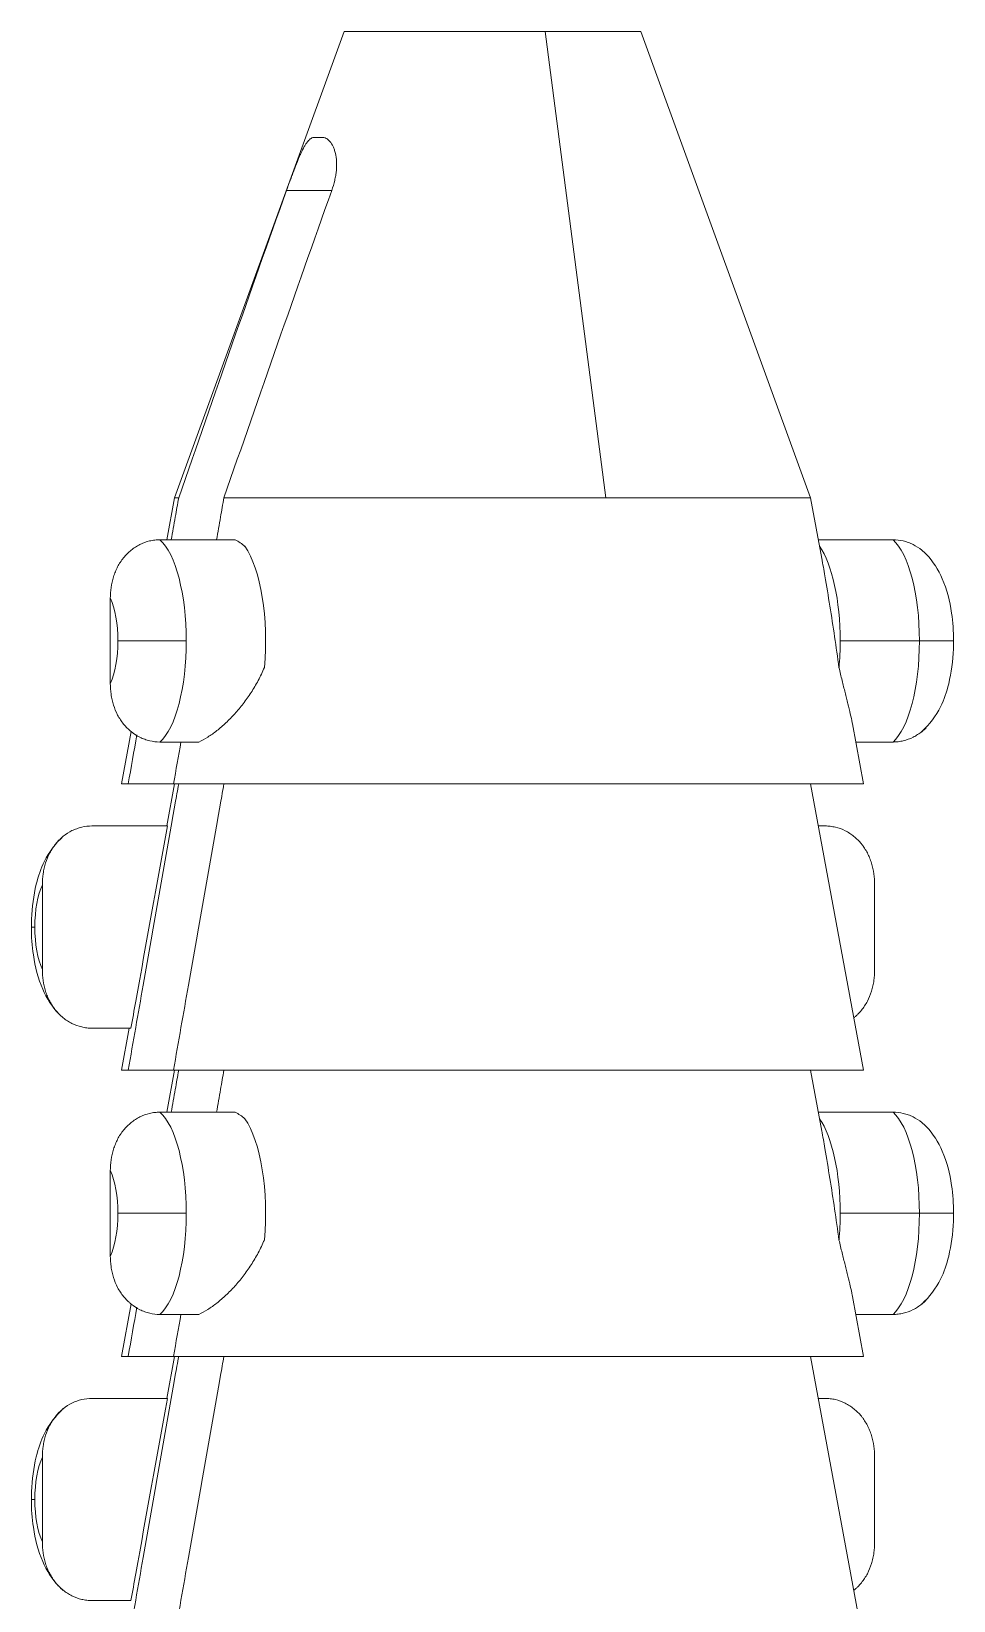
# Model space of a CAD drawing. Header units: millimetres. Extents: x 2433 to 4809, y -10272 to -6912.
# Drawn here: x 3006.65 to 3015.35, y -7157.84 to -7143.04 of the extents above; entities that cross this region are included whole.
import ezdxf

# ---------------------------------------------------------------- set-up
doc = ezdxf.new("R2010")
doc.units = ezdxf.units.MM

msp = doc.modelspace()

# ---------------------------------------------------------------- linework, layer by layer
at = {"linetype": 'Continuous', "lineweight": 18, "extrusion": (-1.22465e-16, -1, 0)}
for p, q in [((3009.598, -7143.038), (3007.998, -7147.438)), ((3011.496, -7143.038), (3009.598, -7143.038)), ((3011.496, -7143.038), (3012.398, -7143.038)), ((3013.998, -7147.438), (3012.398, -7143.038)), ((3009.317, -7144.038), (3009.388, -7144.038)), ((3007.998, -7147.438), (3007.925, -7147.834)), ((3008.038, -7147.438), (3007.998, -7147.438)), ((3012.066, -7147.438), (3008.465, -7147.438)), ((3012.066, -7147.438), (3013.998, -7147.438)), ((3014.104, -7148.012), (3013.998, -7147.438)), ((3007.861, -7147.834), (3008.572, -7147.834)), ((3014.776, -7147.834), (3014.071, -7147.834)), ((3007.393, -7149.188), (3007.393, -7148.388)), ((3007.59, -7149.642), (3007.498, -7150.138)), ((3014.498, -7150.138), (3014.393, -7149.572)), ((3007.861, -7149.742), (3008.229, -7149.742)), ((3014.776, -7149.742), (3014.425, -7149.742)), ((3007.562, -7150.138), (3007.498, -7150.138)), ((3007.562, -7150.138), (3007.989, -7150.138)), ((3007.998, -7150.138), (3007.925, -7150.534)), ((3014.498, -7150.138), (3007.989, -7150.138)), ((3014.498, -7152.838), (3013.998, -7150.138)), ((3007.22, -7150.534), (3007.931, -7150.534)), ((3014.135, -7150.534), (3014.071, -7150.534)), ((3006.753, -7151.088), (3006.753, -7151.888)), ((3014.602, -7151.088), (3014.602, -7151.888)), ((3007.22, -7152.442), (3007.588, -7152.442)), ((3007.571, -7152.442), (3007.498, -7152.838)), ((3007.562, -7152.838), (3007.498, -7152.838)), ((3007.562, -7152.838), (3007.989, -7152.838)), ((3007.998, -7152.838), (3007.925, -7153.234)), ((3014.498, -7152.838), (3007.989, -7152.838)), ((3014.104, -7153.412), (3013.998, -7152.838)), ((3007.861, -7153.234), (3008.572, -7153.234)), ((3014.776, -7153.234), (3014.071, -7153.234)), ((3007.393, -7154.588), (3007.393, -7153.788)), ((3014.498, -7155.538), (3014.393, -7154.972)), ((3007.59, -7155.042), (3007.498, -7155.538)), ((3007.861, -7155.142), (3008.229, -7155.142)), ((3014.776, -7155.142), (3014.425, -7155.142)), ((3007.562, -7155.538), (3007.498, -7155.538)), ((3007.562, -7155.538), (3007.989, -7155.538)), ((3007.998, -7155.538), (3007.925, -7155.934)), ((3014.498, -7155.538), (3007.989, -7155.538)), ((3014.498, -7158.238), (3013.998, -7155.538)), ((3007.22, -7155.934), (3007.931, -7155.934)), ((3014.135, -7155.934), (3014.071, -7155.934)), ((3006.753, -7156.488), (3006.753, -7157.288)), ((3014.602, -7156.488), (3014.602, -7157.288)), ((3007.22, -7157.842), (3007.588, -7157.842))]:
    msp.add_line(p, q, dxfattribs=at)
at = {"linetype": 'Continuous', "lineweight": 13, "extrusion": (-1.22465e-16, -1, 0)}
for p, q in [((3011.496, -7143.038), (3012.066, -7147.438)), ((3009.055, -7144.538), (3009.482, -7144.538)), ((3008.11, -7148.788), (3007.465, -7148.788)), ((3015.025, -7148.788), (3014.278, -7148.788)), ((3015.025, -7148.788), (3015.347, -7148.788)), ((3006.649, -7151.488), (3006.682, -7151.488)), ((3008.11, -7154.188), (3007.465, -7154.188)), ((3015.025, -7154.188), (3014.278, -7154.188)), ((3015.025, -7154.188), (3015.347, -7154.188)), ((3006.649, -7156.888), (3006.682, -7156.888))]:
    msp.add_line(p, q, dxfattribs=at)
at = {"linetype": 'Continuous', "lineweight": 13}
for centre, major_axis, start_param, end_param in [((3007.754, -7148.788), (0, 1), 4.712389, 5.978493), ((3014.669, -7148.788), (0, -1), 1.570796, 2.8369), ((3007.287, -7148.788), (0, -0.5), 1.570796, 2.498092), ((3007.287, -7148.788), (0, -0.5), 0.643501, 1.570796), ((3007.754, -7148.788), (0, 1), 3.446285, 4.712389), ((3014.669, -7148.788), (0, -1), 0.304693, 1.570796), ((3006.859, -7151.488), (0, -0.5), 3.785094, 4.712389), ((3006.859, -7151.488), (0, -0.5), 4.712389, 5.639684), ((3007.754, -7154.188), (0, 1), 4.712389, 5.978493), ((3014.669, -7154.188), (0, -1), 1.570796, 2.8369), ((3007.287, -7154.188), (0, -0.5), 1.570796, 2.498092), ((3007.287, -7154.188), (0, -0.5), 0.643501, 1.570796), ((3007.754, -7154.188), (0, 1), 3.446285, 4.712389), ((3014.669, -7154.188), (0, -1), 0.304693, 1.570796), ((3006.859, -7156.888), (0, -0.5), 3.785094, 4.712389), ((3006.859, -7156.888), (0, -0.5), 4.712389, 5.639684)]:
    msp.add_ellipse(centre, major_axis=major_axis, ratio=0.355976, start_param=start_param, end_param=end_param, dxfattribs=at)
at = {"linetype": 'Continuous', "lineweight": 18}
for centre, start_param, end_param in [((3008.502, -7148.788), 4.457766, 5.814651), ((3013.922, -7148.788), 4.712389, 5.814651), ((3013.922, -7148.788), 4.457766, 4.712389), ((3008.502, -7154.188), 4.457766, 5.814651), ((3013.922, -7154.188), 4.712389, 5.814651), ((3013.922, -7154.188), 4.457766, 4.712389)]:
    msp.add_ellipse(centre, major_axis=(0, 1), ratio=0.355976, start_param=start_param, end_param=end_param, dxfattribs=at)
for points, knots in [([(3009.055, -7144.538), (3009.066, -7144.507), (3009.077, -7144.476), (3009.095, -7144.429), (3009.1, -7144.414), (3009.112, -7144.383), (3009.118, -7144.367), (3009.135, -7144.322), (3009.146, -7144.294), (3009.163, -7144.252), (3009.168, -7144.239), (3009.179, -7144.213), (3009.185, -7144.201), (3009.201, -7144.165), (3009.212, -7144.144), (3009.225, -7144.12), (3009.228, -7144.116), (3009.233, -7144.107), (3009.241, -7144.095), (3009.255, -7144.077), (3009.265, -7144.065), (3009.276, -7144.055), (3009.281, -7144.051), (3009.297, -7144.041), (3009.307, -7144.038), (3009.317, -7144.038)], [0, 0, 0, 0, 0.125, 0.125, 0.1875, 0.1875, 0.25, 0.25, 0.375, 0.375, 0.4375, 0.4375, 0.5, 0.5, 0.625, 0.625, 0.65625, 0.65625, 0.6875, 0.75, 0.8125, 0.8125, 0.875, 0.875, 1, 1, 1, 1]), ([(3009.388, -7144.038), (3009.402, -7144.038), (3009.415, -7144.041), (3009.434, -7144.051), (3009.44, -7144.055), (3009.453, -7144.065), (3009.458, -7144.071), (3009.475, -7144.09), (3009.486, -7144.106), (3009.497, -7144.129), (3009.499, -7144.134), (3009.503, -7144.144), (3009.505, -7144.149), (3009.51, -7144.165), (3009.513, -7144.177), (3009.522, -7144.212), (3009.525, -7144.238), (3009.529, -7144.293), (3009.528, -7144.322), (3009.524, -7144.367), (3009.522, -7144.382), (3009.517, -7144.413), (3009.513, -7144.429), (3009.503, -7144.475), (3009.493, -7144.507), (3009.482, -7144.538)], [0, 0, 0, 0, 0.125, 0.125, 0.1875, 0.1875, 0.25, 0.25, 0.375, 0.375, 0.40625, 0.40625, 0.4375, 0.4375, 0.5, 0.5, 0.625, 0.625, 0.75, 0.75, 0.8125, 0.8125, 0.875, 0.875, 1, 1, 1, 1]), ([(3009.055, -7144.538), (3008.883, -7145.02), (3008.712, -7145.503), (3008.374, -7146.47), (3008.205, -7146.954), (3008.038, -7147.438)], [0, 0, 0, 0, 0.5, 0.5, 1, 1, 1, 1]), ([(3009.482, -7144.538), (3009.31, -7145.02), (3009.14, -7145.503), (3008.801, -7146.47), (3008.633, -7146.954), (3008.465, -7147.438)], [0, 0, 0, 0, 0.5, 0.5, 1, 1, 1, 1]), ([(3008.038, -7147.438), (3008.027, -7147.499), (3008.016, -7147.559), (3007.993, -7147.691), (3007.98, -7147.763), (3007.968, -7147.834)], [0, 0, 0, 0, 0.459752, 0.459752, 1, 1, 1, 1]), ([(3008.465, -7147.438), (3008.454, -7147.499), (3008.443, -7147.559), (3008.42, -7147.691), (3008.407, -7147.763), (3008.395, -7147.834)], [0, 0, 0, 0, 0.459752, 0.459752, 1, 1, 1, 1]), ([(3007.393, -7148.388), (3007.393, -7148.318), (3007.402, -7148.25), (3007.428, -7148.168), (3007.434, -7148.151), (3007.447, -7148.119), (3007.461, -7148.088), (3007.479, -7148.059), (3007.492, -7148.038), (3007.497, -7148.031), (3007.507, -7148.017), (3007.512, -7148.01), (3007.539, -7147.977), (3007.563, -7147.954), (3007.601, -7147.922), (3007.615, -7147.913), (3007.636, -7147.899), (3007.643, -7147.895), (3007.657, -7147.886), (3007.664, -7147.883), (3007.701, -7147.864), (3007.732, -7147.853), (3007.779, -7147.842), (3007.796, -7147.839), (3007.828, -7147.835), (3007.844, -7147.834), (3007.861, -7147.834)], [0, 0, 0, 0, 0.25, 0.25, 0.3125, 0.3125, 0.375, 0.4375, 0.4375, 0.46875, 0.46875, 0.5, 0.5, 0.625, 0.625, 0.6875, 0.6875, 0.71875, 0.71875, 0.75, 0.75, 0.875, 0.875, 0.9375, 0.9375, 1, 1, 1, 1]), ([(3014.776, -7147.834), (3014.809, -7147.834), (3014.841, -7147.838), (3014.888, -7147.849), (3014.904, -7147.854), (3014.935, -7147.865), (3014.95, -7147.871), (3014.994, -7147.893), (3015.021, -7147.911), (3015.05, -7147.935), (3015.053, -7147.937), (3015.056, -7147.939)], [0, 0, 0, 0, 0.321117, 0.321117, 0.481676, 0.481676, 0.642235, 0.642235, 0.963352, 0.963352, 1, 1, 1, 1]), ([(3015.347, -7148.788), (3015.347, -7148.697), (3015.332, -7148.491), (3015.261, -7148.21), (3015.145, -7148.021), (3015.062, -7147.943), (3015.047, -7147.931)], [0, 0, 0, 0, 0.265683, 0.628412, 0.938194, 1, 1, 1, 1]), ([(3014.104, -7148.009), (3014.114, -7148.064), (3014.124, -7148.12), (3014.15, -7148.269), (3014.165, -7148.364), (3014.211, -7148.651), (3014.239, -7148.845), (3014.266, -7149.04)], [0, 0, 0, 0, 0.164651, 0.164651, 0.4431, 0.4431, 1, 1, 1, 1]), ([(3015.047, -7149.645), (3015.121, -7149.575), (3015.227, -7149.435), (3015.315, -7149.172), (3015.344, -7148.952), (3015.347, -7148.813), (3015.347, -7148.788)], [0, 0, 0, 0, 0.327084, 0.583022, 0.924325, 1, 1, 1, 1]), ([(3008.846, -7149.04), (3008.828, -7149.082), (3008.809, -7149.122), (3008.767, -7149.201), (3008.745, -7149.238), (3008.709, -7149.293), (3008.697, -7149.311), (3008.672, -7149.346), (3008.66, -7149.364), (3008.621, -7149.414), (3008.594, -7149.446), (3008.54, -7149.506), (3008.512, -7149.534), (3008.47, -7149.574), (3008.456, -7149.587), (3008.427, -7149.612), (3008.413, -7149.623), (3008.37, -7149.657), (3008.341, -7149.677), (3008.284, -7149.713), (3008.256, -7149.729), (3008.229, -7149.742)], [0, 0, 0, 0, 0.125, 0.125, 0.25, 0.25, 0.3125, 0.3125, 0.375, 0.375, 0.5, 0.5, 0.625, 0.625, 0.6875, 0.6875, 0.75, 0.75, 0.875, 0.875, 1, 1, 1, 1]), ([(3014.266, -7149.04), (3014.276, -7149.082), (3014.286, -7149.122), (3014.305, -7149.201), (3014.315, -7149.238), (3014.328, -7149.293), (3014.333, -7149.311), (3014.342, -7149.346), (3014.346, -7149.364), (3014.358, -7149.414), (3014.366, -7149.446), (3014.38, -7149.506), (3014.386, -7149.534), (3014.392, -7149.567), (3014.393, -7149.572), (3014.394, -7149.578)], [0, 0, 0, 0, 0.191612, 0.191612, 0.383225, 0.383225, 0.479031, 0.479031, 0.574837, 0.574837, 0.766449, 0.766449, 0.958061, 0.958061, 1, 1, 1, 1]), ([(3007.861, -7149.742), (3007.828, -7149.742), (3007.796, -7149.738), (3007.749, -7149.727), (3007.733, -7149.722), (3007.702, -7149.711), (3007.687, -7149.705), (3007.643, -7149.683), (3007.615, -7149.665), (3007.583, -7149.639), (3007.576, -7149.633), (3007.564, -7149.622), (3007.546, -7149.605), (3007.518, -7149.574), (3007.498, -7149.546), (3007.479, -7149.518), (3007.47, -7149.503), (3007.446, -7149.458), (3007.433, -7149.426), (3007.418, -7149.377), (3007.413, -7149.36), (3007.406, -7149.326), (3007.403, -7149.309), (3007.396, -7149.258), (3007.393, -7149.223), (3007.393, -7149.188)], [0, 0, 0, 0, 0.125, 0.125, 0.1875, 0.1875, 0.25, 0.25, 0.375, 0.375, 0.40625, 0.40625, 0.4375, 0.5, 0.5625, 0.5625, 0.625, 0.625, 0.75, 0.75, 0.8125, 0.8125, 0.875, 0.875, 1, 1, 1, 1]), ([(3015.087, -7149.608), (3015.075, -7149.621), (3015.062, -7149.632), (3015.035, -7149.654), (3015.022, -7149.663), (3015.001, -7149.677), (3014.994, -7149.681), (3014.98, -7149.69), (3014.972, -7149.693), (3014.936, -7149.712), (3014.905, -7149.723), (3014.857, -7149.734), (3014.841, -7149.737), (3014.809, -7149.741), (3014.792, -7149.742), (3014.776, -7149.742)], [0, 0, 0, 0, 0.148816, 0.148816, 0.29068, 0.29068, 0.361612, 0.361612, 0.432544, 0.432544, 0.716272, 0.716272, 0.858136, 0.858136, 1, 1, 1, 1]), ([(3008.038, -7150.138), (3008.027, -7150.199), (3008.016, -7150.259), (3007.904, -7150.892), (3007.804, -7151.464), (3007.656, -7152.303), (3007.609, -7152.57), (3007.562, -7152.838)], [0, 0, 0, 0, 0.067447, 0.067447, 0.702741, 0.702741, 1, 1, 1, 1]), ([(3008.465, -7150.138), (3008.454, -7150.199), (3008.443, -7150.259), (3008.332, -7150.892), (3008.231, -7151.464), (3008.083, -7152.303), (3008.036, -7152.57), (3007.989, -7152.838)], [0, 0, 0, 0, 0.067447, 0.067447, 0.702741, 0.702741, 1, 1, 1, 1]), ([(3007.22, -7150.534), (3007.187, -7150.534), (3007.155, -7150.538), (3007.108, -7150.549), (3007.092, -7150.554), (3007.061, -7150.565), (3007.046, -7150.571), (3007.002, -7150.593), (3006.974, -7150.611), (3006.942, -7150.637), (3006.936, -7150.643), (3006.923, -7150.654), (3006.905, -7150.671), (3006.877, -7150.703), (3006.857, -7150.73), (3006.838, -7150.758), (3006.83, -7150.773), (3006.806, -7150.818), (3006.793, -7150.85), (3006.777, -7150.899), (3006.773, -7150.916), (3006.765, -7150.95), (3006.762, -7150.967), (3006.755, -7151.019), (3006.753, -7151.053), (3006.753, -7151.088)], [0, 0, 0, 0, 0.125, 0.125, 0.1875, 0.1875, 0.25, 0.25, 0.375, 0.375, 0.40625, 0.40625, 0.4375, 0.5, 0.5625, 0.5625, 0.625, 0.625, 0.75, 0.75, 0.8125, 0.8125, 0.875, 0.875, 1, 1, 1, 1]), ([(3007.931, -7150.534), (3007.832, -7151.085), (3007.732, -7151.636), (3007.618, -7152.272), (3007.603, -7152.357), (3007.588, -7152.442)], [0, 0, 0, 0, 0.866606, 0.866606, 1, 1, 1, 1]), ([(3014.602, -7151.088), (3014.602, -7151.018), (3014.594, -7150.95), (3014.568, -7150.868), (3014.562, -7150.851), (3014.549, -7150.819), (3014.535, -7150.788), (3014.517, -7150.759), (3014.503, -7150.738), (3014.499, -7150.731), (3014.489, -7150.717), (3014.483, -7150.71), (3014.457, -7150.677), (3014.433, -7150.654), (3014.395, -7150.622), (3014.381, -7150.613), (3014.36, -7150.599), (3014.353, -7150.595), (3014.339, -7150.586), (3014.331, -7150.583), (3014.295, -7150.564), (3014.264, -7150.553), (3014.217, -7150.542), (3014.2, -7150.539), (3014.168, -7150.535), (3014.152, -7150.534), (3014.135, -7150.534)], [0, 0, 0, 0, 0.25, 0.25, 0.3125, 0.3125, 0.375, 0.4375, 0.4375, 0.46875, 0.46875, 0.5, 0.5, 0.625, 0.625, 0.6875, 0.6875, 0.71875, 0.71875, 0.75, 0.75, 0.875, 0.875, 0.9375, 0.9375, 1, 1, 1, 1]), ([(3006.949, -7150.631), (3006.875, -7150.701), (3006.768, -7150.841), (3006.681, -7151.104), (3006.651, -7151.325), (3006.649, -7151.463), (3006.649, -7151.488)], [0, 0, 0, 0, 0.327084, 0.583022, 0.924325, 1, 1, 1, 1]), ([(3006.649, -7151.488), (3006.648, -7151.579), (3006.664, -7151.785), (3006.735, -7152.066), (3006.851, -7152.255), (3006.934, -7152.333), (3006.949, -7152.345)], [0, 0, 0, 0, 0.265683, 0.628412, 0.938194, 1, 1, 1, 1]), ([(3006.753, -7151.888), (3006.753, -7151.958), (3006.761, -7152.026), (3006.787, -7152.108), (3006.793, -7152.125), (3006.806, -7152.157), (3006.821, -7152.188), (3006.838, -7152.217), (3006.852, -7152.238), (3006.857, -7152.245), (3006.867, -7152.259), (3006.872, -7152.266), (3006.898, -7152.299), (3006.922, -7152.322), (3006.961, -7152.354), (3006.974, -7152.363), (3006.995, -7152.377), (3007.002, -7152.381), (3007.016, -7152.39), (3007.024, -7152.393), (3007.06, -7152.412), (3007.091, -7152.423), (3007.139, -7152.434), (3007.155, -7152.437), (3007.187, -7152.441), (3007.204, -7152.442), (3007.22, -7152.442)], [0, 0, 0, 0, 0.25, 0.25, 0.3125, 0.3125, 0.375, 0.4375, 0.4375, 0.46875, 0.46875, 0.5, 0.5, 0.625, 0.625, 0.6875, 0.6875, 0.71875, 0.71875, 0.75, 0.75, 0.875, 0.875, 0.9375, 0.9375, 1, 1, 1, 1]), ([(3014.407, -7152.344), (3014.413, -7152.338), (3014.42, -7152.333), (3014.432, -7152.322), (3014.45, -7152.305), (3014.478, -7152.274), (3014.498, -7152.246), (3014.517, -7152.218), (3014.526, -7152.203), (3014.549, -7152.158), (3014.562, -7152.126), (3014.578, -7152.077), (3014.582, -7152.06), (3014.59, -7152.026), (3014.593, -7152.009), (3014.6, -7151.958), (3014.602, -7151.923), (3014.602, -7151.888)], [0, 0, 0, 0, 0.048883, 0.048883, 0.098942, 0.199059, 0.299177, 0.299177, 0.399294, 0.399294, 0.59953, 0.59953, 0.699647, 0.699647, 0.799765, 0.799765, 1, 1, 1, 1]), ([(3008.038, -7152.838), (3008.027, -7152.899), (3008.016, -7152.959), (3007.993, -7153.091), (3007.98, -7153.163), (3007.968, -7153.234)], [0, 0, 0, 0, 0.459752, 0.459752, 1, 1, 1, 1]), ([(3008.465, -7152.838), (3008.454, -7152.899), (3008.443, -7152.959), (3008.42, -7153.091), (3008.407, -7153.163), (3008.395, -7153.234)], [0, 0, 0, 0, 0.459752, 0.459752, 1, 1, 1, 1]), ([(3007.393, -7153.788), (3007.393, -7153.718), (3007.402, -7153.65), (3007.428, -7153.568), (3007.434, -7153.551), (3007.447, -7153.519), (3007.461, -7153.488), (3007.479, -7153.459), (3007.492, -7153.438), (3007.497, -7153.431), (3007.507, -7153.417), (3007.512, -7153.41), (3007.539, -7153.377), (3007.563, -7153.354), (3007.601, -7153.322), (3007.615, -7153.313), (3007.636, -7153.299), (3007.643, -7153.295), (3007.657, -7153.286), (3007.664, -7153.283), (3007.701, -7153.264), (3007.732, -7153.253), (3007.779, -7153.242), (3007.796, -7153.239), (3007.828, -7153.235), (3007.844, -7153.234), (3007.861, -7153.234)], [0, 0, 0, 0, 0.25, 0.25, 0.3125, 0.3125, 0.375, 0.4375, 0.4375, 0.46875, 0.46875, 0.5, 0.5, 0.625, 0.625, 0.6875, 0.6875, 0.71875, 0.71875, 0.75, 0.75, 0.875, 0.875, 0.9375, 0.9375, 1, 1, 1, 1]), ([(3014.776, -7153.234), (3014.809, -7153.234), (3014.841, -7153.238), (3014.888, -7153.249), (3014.904, -7153.254), (3014.935, -7153.265), (3014.95, -7153.271), (3014.994, -7153.293), (3015.021, -7153.311), (3015.05, -7153.335), (3015.053, -7153.337), (3015.056, -7153.339)], [0, 0, 0, 0, 0.321117, 0.321117, 0.481676, 0.481676, 0.642235, 0.642235, 0.963352, 0.963352, 1, 1, 1, 1]), ([(3014.104, -7153.409), (3014.114, -7153.464), (3014.124, -7153.52), (3014.15, -7153.669), (3014.165, -7153.764), (3014.211, -7154.051), (3014.239, -7154.245), (3014.266, -7154.44)], [0, 0, 0, 0, 0.164651, 0.164651, 0.4431, 0.4431, 1, 1, 1, 1]), ([(3015.347, -7154.188), (3015.347, -7154.097), (3015.332, -7153.891), (3015.261, -7153.61), (3015.145, -7153.421), (3015.062, -7153.343), (3015.047, -7153.331)], [0, 0, 0, 0, 0.265683, 0.628412, 0.938194, 1, 1, 1, 1]), ([(3015.047, -7155.045), (3015.121, -7154.975), (3015.227, -7154.835), (3015.315, -7154.572), (3015.344, -7154.352), (3015.347, -7154.213), (3015.347, -7154.188)], [0, 0, 0, 0, 0.327084, 0.583022, 0.924325, 1, 1, 1, 1]), ([(3008.846, -7154.44), (3008.828, -7154.482), (3008.809, -7154.522), (3008.767, -7154.601), (3008.745, -7154.638), (3008.709, -7154.693), (3008.697, -7154.711), (3008.672, -7154.746), (3008.66, -7154.764), (3008.621, -7154.814), (3008.594, -7154.846), (3008.54, -7154.906), (3008.512, -7154.934), (3008.47, -7154.974), (3008.456, -7154.987), (3008.427, -7155.012), (3008.413, -7155.023), (3008.37, -7155.057), (3008.341, -7155.077), (3008.284, -7155.113), (3008.256, -7155.129), (3008.229, -7155.142)], [0, 0, 0, 0, 0.125, 0.125, 0.25, 0.25, 0.3125, 0.3125, 0.375, 0.375, 0.5, 0.5, 0.625, 0.625, 0.6875, 0.6875, 0.75, 0.75, 0.875, 0.875, 1, 1, 1, 1]), ([(3014.266, -7154.44), (3014.276, -7154.482), (3014.286, -7154.522), (3014.305, -7154.601), (3014.315, -7154.638), (3014.328, -7154.693), (3014.333, -7154.711), (3014.342, -7154.746), (3014.346, -7154.764), (3014.358, -7154.814), (3014.366, -7154.846), (3014.38, -7154.906), (3014.386, -7154.934), (3014.392, -7154.967), (3014.393, -7154.972), (3014.394, -7154.978)], [0, 0, 0, 0, 0.191612, 0.191612, 0.383225, 0.383225, 0.479031, 0.479031, 0.574837, 0.574837, 0.766449, 0.766449, 0.958061, 0.958061, 1, 1, 1, 1]), ([(3007.861, -7155.142), (3007.828, -7155.142), (3007.796, -7155.138), (3007.749, -7155.127), (3007.733, -7155.122), (3007.702, -7155.111), (3007.687, -7155.105), (3007.643, -7155.083), (3007.615, -7155.065), (3007.583, -7155.039), (3007.576, -7155.033), (3007.564, -7155.022), (3007.546, -7155.005), (3007.518, -7154.974), (3007.498, -7154.946), (3007.479, -7154.918), (3007.47, -7154.903), (3007.446, -7154.858), (3007.433, -7154.826), (3007.418, -7154.777), (3007.413, -7154.76), (3007.406, -7154.726), (3007.403, -7154.709), (3007.396, -7154.658), (3007.393, -7154.623), (3007.393, -7154.588)], [0, 0, 0, 0, 0.125, 0.125, 0.1875, 0.1875, 0.25, 0.25, 0.375, 0.375, 0.40625, 0.40625, 0.4375, 0.5, 0.5625, 0.5625, 0.625, 0.625, 0.75, 0.75, 0.8125, 0.8125, 0.875, 0.875, 1, 1, 1, 1]), ([(3015.087, -7155.008), (3015.075, -7155.021), (3015.062, -7155.032), (3015.035, -7155.054), (3015.022, -7155.063), (3015.001, -7155.077), (3014.994, -7155.081), (3014.98, -7155.09), (3014.972, -7155.093), (3014.936, -7155.112), (3014.905, -7155.123), (3014.857, -7155.134), (3014.841, -7155.137), (3014.809, -7155.141), (3014.792, -7155.142), (3014.776, -7155.142)], [0, 0, 0, 0, 0.148816, 0.148816, 0.29068, 0.29068, 0.361612, 0.361612, 0.432544, 0.432544, 0.716272, 0.716272, 0.858136, 0.858136, 1, 1, 1, 1]), ([(3008.038, -7155.538), (3008.027, -7155.599), (3008.016, -7155.659), (3007.904, -7156.292), (3007.804, -7156.864), (3007.656, -7157.703), (3007.609, -7157.97), (3007.562, -7158.238)], [0, 0, 0, 0, 0.067447, 0.067447, 0.702741, 0.702741, 1, 1, 1, 1]), ([(3008.465, -7155.538), (3008.454, -7155.599), (3008.443, -7155.659), (3008.332, -7156.292), (3008.231, -7156.864), (3008.083, -7157.703), (3008.036, -7157.97), (3007.989, -7158.238)], [0, 0, 0, 0, 0.067447, 0.067447, 0.702741, 0.702741, 1, 1, 1, 1]), ([(3006.949, -7156.031), (3006.875, -7156.101), (3006.768, -7156.241), (3006.681, -7156.504), (3006.651, -7156.725), (3006.649, -7156.863), (3006.649, -7156.888)], [0, 0, 0, 0, 0.327084, 0.583022, 0.924325, 1, 1, 1, 1]), ([(3007.22, -7155.934), (3007.187, -7155.934), (3007.155, -7155.938), (3007.108, -7155.949), (3007.092, -7155.954), (3007.061, -7155.965), (3007.046, -7155.971), (3007.002, -7155.993), (3006.974, -7156.011), (3006.942, -7156.037), (3006.936, -7156.043), (3006.923, -7156.054), (3006.905, -7156.071), (3006.877, -7156.103), (3006.857, -7156.13), (3006.838, -7156.158), (3006.83, -7156.173), (3006.806, -7156.218), (3006.793, -7156.25), (3006.777, -7156.299), (3006.773, -7156.316), (3006.765, -7156.35), (3006.762, -7156.367), (3006.755, -7156.419), (3006.753, -7156.453), (3006.753, -7156.488)], [0, 0, 0, 0, 0.125, 0.125, 0.1875, 0.1875, 0.25, 0.25, 0.375, 0.375, 0.40625, 0.40625, 0.4375, 0.5, 0.5625, 0.5625, 0.625, 0.625, 0.75, 0.75, 0.8125, 0.8125, 0.875, 0.875, 1, 1, 1, 1]), ([(3007.931, -7155.934), (3007.832, -7156.485), (3007.732, -7157.036), (3007.618, -7157.672), (3007.603, -7157.757), (3007.588, -7157.842)], [0, 0, 0, 0, 0.866606, 0.866606, 1, 1, 1, 1]), ([(3014.602, -7156.488), (3014.602, -7156.418), (3014.594, -7156.35), (3014.568, -7156.268), (3014.562, -7156.251), (3014.549, -7156.219), (3014.535, -7156.188), (3014.517, -7156.159), (3014.503, -7156.138), (3014.499, -7156.131), (3014.489, -7156.117), (3014.483, -7156.11), (3014.457, -7156.077), (3014.433, -7156.054), (3014.395, -7156.022), (3014.381, -7156.013), (3014.36, -7155.999), (3014.353, -7155.995), (3014.339, -7155.986), (3014.331, -7155.983), (3014.295, -7155.964), (3014.264, -7155.953), (3014.217, -7155.942), (3014.2, -7155.939), (3014.168, -7155.935), (3014.152, -7155.934), (3014.135, -7155.934)], [0, 0, 0, 0, 0.25, 0.25, 0.3125, 0.3125, 0.375, 0.4375, 0.4375, 0.46875, 0.46875, 0.5, 0.5, 0.625, 0.625, 0.6875, 0.6875, 0.71875, 0.71875, 0.75, 0.75, 0.875, 0.875, 0.9375, 0.9375, 1, 1, 1, 1]), ([(3006.649, -7156.888), (3006.648, -7156.979), (3006.664, -7157.185), (3006.735, -7157.466), (3006.851, -7157.655), (3006.934, -7157.733), (3006.949, -7157.745)], [0, 0, 0, 0, 0.265683, 0.628412, 0.938194, 1, 1, 1, 1]), ([(3006.753, -7157.288), (3006.753, -7157.358), (3006.761, -7157.426), (3006.787, -7157.508), (3006.793, -7157.525), (3006.806, -7157.557), (3006.821, -7157.588), (3006.838, -7157.617), (3006.852, -7157.638), (3006.857, -7157.645), (3006.867, -7157.659), (3006.872, -7157.666), (3006.898, -7157.699), (3006.922, -7157.722), (3006.961, -7157.754), (3006.974, -7157.763), (3006.995, -7157.777), (3007.002, -7157.781), (3007.016, -7157.79), (3007.024, -7157.793), (3007.06, -7157.812), (3007.091, -7157.823), (3007.139, -7157.834), (3007.155, -7157.837), (3007.187, -7157.841), (3007.204, -7157.842), (3007.22, -7157.842)], [0, 0, 0, 0, 0.25, 0.25, 0.3125, 0.3125, 0.375, 0.4375, 0.4375, 0.46875, 0.46875, 0.5, 0.5, 0.625, 0.625, 0.6875, 0.6875, 0.71875, 0.71875, 0.75, 0.75, 0.875, 0.875, 0.9375, 0.9375, 1, 1, 1, 1]), ([(3014.407, -7157.744), (3014.413, -7157.738), (3014.42, -7157.733), (3014.432, -7157.722), (3014.45, -7157.705), (3014.478, -7157.674), (3014.498, -7157.646), (3014.517, -7157.618), (3014.526, -7157.603), (3014.549, -7157.558), (3014.562, -7157.526), (3014.578, -7157.477), (3014.582, -7157.46), (3014.59, -7157.426), (3014.593, -7157.409), (3014.6, -7157.358), (3014.602, -7157.323), (3014.602, -7157.288)], [0, 0, 0, 0, 0.048883, 0.048883, 0.098942, 0.199059, 0.299177, 0.299177, 0.399294, 0.399294, 0.59953, 0.59953, 0.699647, 0.699647, 0.799765, 0.799765, 1, 1, 1, 1])]:
    msp.add_open_spline(points, degree=3, knots=knots, dxfattribs=at)
for points in [[(3008.572, -7147.834), (3008.603, -7147.851), (3008.633, -7147.871), (3008.662, -7147.896)], [(3007.644, -7149.674), (3007.616, -7149.829), (3007.589, -7149.983), (3007.562, -7150.138)], [(3008.059, -7149.742), (3008.036, -7149.874), (3008.012, -7150.006), (3007.989, -7150.138)], [(3008.572, -7153.234), (3008.603, -7153.251), (3008.633, -7153.271), (3008.662, -7153.296)], [(3007.644, -7155.074), (3007.616, -7155.229), (3007.589, -7155.383), (3007.562, -7155.538)], [(3008.059, -7155.142), (3008.036, -7155.274), (3008.012, -7155.406), (3007.989, -7155.538)]]:
    msp.add_open_spline(points, degree=3, dxfattribs=at)

doc.saveas('drawing.dxf')
